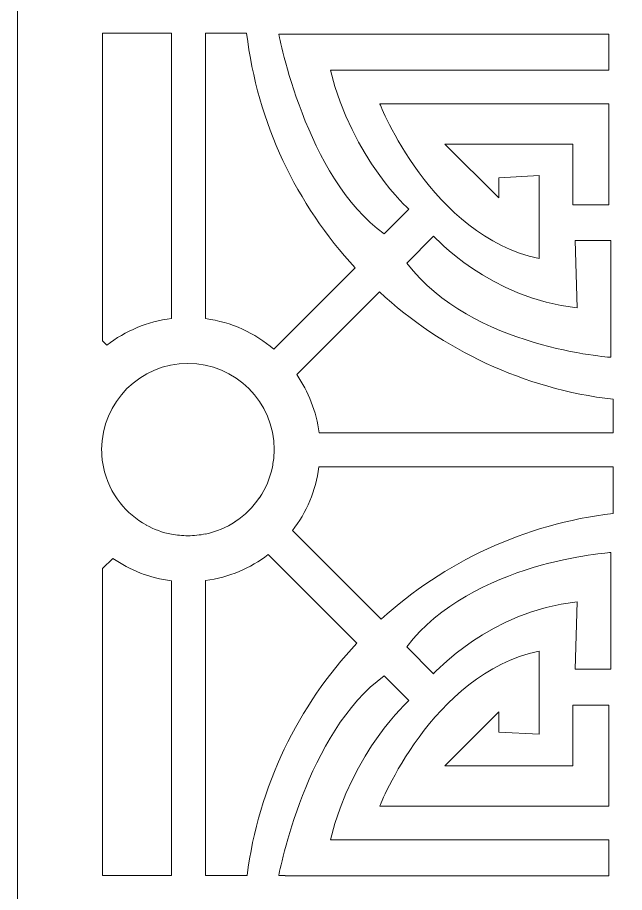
# Model space of a CAD drawing. Header units: centimetres. Extents: x -9.8 to 9.8, y -11.2 to 9.5.
# Drawn here: x -9.779 to -7.307, y 3.127 to 6.691 of the extents above; entities that cross this region are included whole.
import ezdxf

# ---------------------------------------------------------------- set-up
doc = ezdxf.new("R2010")
doc.units = ezdxf.units.CM
doc.header["$MEASUREMENT"] = 0
doc.layers.add('layer 1', color=7, linetype='Continuous')

msp = doc.modelspace()

# ---------------------------------------------------------------- linework, layer by layer
at = {"layer": 'layer 1', "color": 177, "lineweight": 9}
for points, knots in [([(-9.77912, 9.45925), (-9.77912, 9.45925), (-0.53922, 9.45925), (-0.53922, 9.45925), (-0.53922, 9.45925), (-0.53922, 9.45925), (-0.53922, -11.21502), (-0.53922, -11.21502), (-0.53922, -11.21502), (-0.53922, -11.21502), (-9.77912, -11.21502), (-9.77912, -11.21502), (-9.77912, -11.21502), (-9.77912, -11.21502), (-9.77912, 9.45925), (-9.77912, 9.45925)], [0, 0, 0, 0, 0.2, 0.2, 0.2, 0.2, 0.4, 0.4, 0.4, 0.4, 0.6, 0.6, 0.6, 0.6, 1, 1, 1, 1]), ([(-7.06988, 6.45602), (-7.06988, 6.45602), (-7.21612, 6.45602), (-7.21612, 6.45602), (-7.21612, 6.45602), (-7.21612, 6.45602), (-7.21612, 6.74857), (-7.21612, 6.74857), (-7.21612, 6.74857), (-7.21612, 6.74857), (-7.51778, 6.74857), (-7.51778, 6.74857), (-7.51778, 6.74857), (-7.51778, 6.74857), (-7.51778, 6.89481), (-7.51778, 6.89481), (-7.51778, 6.89481), (-7.51778, 6.89481), (-7.23441, 6.90398), (-7.23441, 6.90398), (-7.23441, 6.90398), (-7.23441, 6.90398), (-7.23441, 7.18738), (-7.23441, 7.18738), (-7.23441, 7.18738), (-7.23441, 7.18738), (-7.079, 7.18738), (-7.079, 7.18738), (-7.079, 7.18738), (-7.079, 7.18738), (-7.079, 6.91314), (-7.079, 6.91314), (-7.079, 6.91314), (-7.079, 6.91314), (-6.77734, 6.91314), (-6.77734, 6.91314), (-6.77734, 6.91314), (-6.77734, 6.91314), (-6.77734, 6.74857), (-6.77734, 6.74857), (-6.77734, 6.74857), (-6.77734, 6.74857), (-7.06988, 6.74857), (-7.06988, 6.74857), (-7.06988, 6.74857), (-7.06988, 6.74857), (-7.06988, 6.45602), (-7.06988, 6.45602)], [0, 0, 0, 0, 0.0769231, 0.0769231, 0.0769231, 0.0769231, 0.1538462, 0.1538462, 0.1538462, 0.1538462, 0.2307692, 0.2307692, 0.2307692, 0.2307692, 0.3076923, 0.3076923, 0.3076923, 0.3076923, 0.3846154, 0.3846154, 0.3846154, 0.3846154, 0.4615385, 0.4615385, 0.4615385, 0.4615385, 0.5384615, 0.5384615, 0.5384615, 0.5384615, 0.6153846, 0.6153846, 0.6153846, 0.6153846, 0.6923077, 0.6923077, 0.6923077, 0.6923077, 0.7692308, 0.7692308, 0.7692308, 0.7692308, 0.8461538, 0.8461538, 0.8461538, 0.8461538, 1, 1, 1, 1]), ([(-9.41496, 5.3568), (-9.34039, 5.41465), (-9.25023, 5.45334), (-9.15184, 5.46548), (-9.15184, 5.46548), (-9.15184, 5.46548), (-9.15184, 6.62795), (-9.15184, 6.62795), (-9.15184, 6.62795), (-9.15184, 6.62795), (-9.43263, 6.62795), (-9.43263, 6.62795), (-9.43263, 6.62795), (-9.43263, 6.62795), (-9.43263, 5.37447), (-9.43263, 5.37447), (-9.43263, 5.37447), (-9.43263, 5.37447), (-9.41496, 5.3568), (-9.41496, 5.3568)], [0, 0, 0, 0, 0.1666667, 0.1666667, 0.1666667, 0.1666667, 0.3333333, 0.3333333, 0.3333333, 0.3333333, 0.5, 0.5, 0.5, 0.5, 0.6666667, 0.6666667, 0.6666667, 0.6666667, 1, 1, 1, 1]), ([(-9.01325, 5.46477), (-8.90783, 5.45067), (-8.81206, 5.40607), (-8.73512, 5.34011), (-8.73512, 5.34011), (-8.73512, 5.34011), (-8.40386, 5.67136), (-8.40386, 5.67136), (-8.40386, 5.67136), (-8.64253, 5.92909), (-8.80265, 6.26064), (-8.84618, 6.62795), (-8.84618, 6.62795), (-8.84618, 6.62795), (-9.01325, 6.62795), (-9.01325, 6.62795), (-9.01325, 6.62795), (-9.01325, 6.62795), (-9.01325, 5.46477), (-9.01325, 5.46477)], [0, 0, 0, 0, 0.1666667, 0.1666667, 0.1666667, 0.1666667, 0.3333333, 0.3333333, 0.3333333, 0.3333333, 0.5, 0.5, 0.5, 0.5, 0.6666667, 0.6666667, 0.6666667, 0.6666667, 1, 1, 1, 1]), ([(-8.7154, 6.62363), (-8.7154, 6.62363), (-7.3716, 6.62363), (-7.3716, 6.62363), (-7.3716, 6.62363), (-7.3716, 6.62363), (-7.3716, 6.4774), (-7.3716, 6.4774), (-7.3716, 6.4774), (-7.3716, 6.4774), (-8.50516, 6.4774), (-8.50516, 6.4774), (-8.50516, 6.4774), (-8.4137, 6.11171), (-8.18518, 5.91061), (-8.18518, 5.91061), (-8.18518, 5.91061), (-8.18518, 5.91061), (-8.28573, 5.81003), (-8.28573, 5.81003), (-8.28573, 5.81003), (-8.60567, 6.03859), (-8.7154, 6.62363), (-8.7154, 6.62363)], [0, 0, 0, 0, 0.1428571, 0.1428571, 0.1428571, 0.1428571, 0.2857143, 0.2857143, 0.2857143, 0.2857143, 0.4285714, 0.4285714, 0.4285714, 0.4285714, 0.5714286, 0.5714286, 0.5714286, 0.5714286, 0.7142857, 0.7142857, 0.7142857, 0.7142857, 1, 1, 1, 1]), ([(-8.03891, 6.1757), (-8.03891, 6.1757), (-7.81954, 5.95629), (-7.81954, 5.95629), (-7.81954, 5.95629), (-7.81954, 5.95629), (-7.81954, 6.03859), (-7.81954, 6.03859), (-7.81954, 6.03859), (-7.81954, 6.03859), (-7.65496, 6.04768), (-7.65496, 6.04768), (-7.65496, 6.04768), (-7.65496, 6.04768), (-7.65496, 5.70946), (-7.65496, 5.70946), (-7.65496, 5.70946), (-8.09375, 5.8009), (-8.30402, 6.34027), (-8.30402, 6.34027), (-8.30402, 6.34027), (-8.30402, 6.34027), (-7.3716, 6.34027), (-7.3716, 6.34027), (-7.3716, 6.34027), (-7.3716, 6.34027), (-7.3716, 5.92887), (-7.3716, 5.92887), (-7.3716, 5.92887), (-7.3716, 5.92887), (-7.51781, 5.92887), (-7.51781, 5.92887), (-7.51781, 5.92887), (-7.51781, 5.92887), (-7.51781, 6.1757), (-7.51781, 6.1757), (-7.51781, 6.1757), (-7.51781, 6.1757), (-8.03891, 6.1757), (-8.03891, 6.1757)], [0, 0, 0, 0, 0.0909091, 0.0909091, 0.0909091, 0.0909091, 0.1818182, 0.1818182, 0.1818182, 0.1818182, 0.2727273, 0.2727273, 0.2727273, 0.2727273, 0.3636364, 0.3636364, 0.3636364, 0.3636364, 0.4545455, 0.4545455, 0.4545455, 0.4545455, 0.5454545, 0.5454545, 0.5454545, 0.5454545, 0.6363636, 0.6363636, 0.6363636, 0.6363636, 0.7272727, 0.7272727, 0.7272727, 0.7272727, 0.8181818, 0.8181818, 0.8181818, 0.8181818, 1, 1, 1, 1]), ([(-7.36242, 5.30722), (-7.36242, 5.30722), (-7.92919, 5.34382), (-8.19433, 5.6912), (-8.19433, 5.6912), (-8.19433, 5.6912), (-8.08464, 5.8009), (-8.08464, 5.8009), (-8.08464, 5.8009), (-8.08464, 5.8009), (-7.85608, 5.54492), (-7.49954, 5.50838), (-7.49954, 5.50838), (-7.49954, 5.50838), (-7.50865, 5.78259), (-7.50865, 5.78259), (-7.50865, 5.78259), (-7.50865, 5.78259), (-7.36242, 5.78259), (-7.36242, 5.78259), (-7.36242, 5.78259), (-7.36242, 5.78259), (-7.36242, 5.30722), (-7.36242, 5.30722)], [0, 0, 0, 0, 0.1428571, 0.1428571, 0.1428571, 0.1428571, 0.2857143, 0.2857143, 0.2857143, 0.2857143, 0.4285714, 0.4285714, 0.4285714, 0.4285714, 0.5714286, 0.5714286, 0.5714286, 0.5714286, 0.7142857, 0.7142857, 0.7142857, 0.7142857, 1, 1, 1, 1]), ([(-8.64219, 5.23702), (-8.59427, 5.16774), (-8.56216, 5.08669), (-8.55113, 4.99908), (-8.55113, 4.99908), (-8.55113, 4.99908), (-7.35362, 4.99908), (-7.35362, 4.99908), (-7.35362, 4.99908), (-7.35362, 4.99908), (-7.35362, 5.13607), (-7.35362, 5.13607), (-7.35362, 5.13607), (-7.71877, 5.17903), (-8.04855, 5.33735), (-8.30567, 5.57355), (-8.30567, 5.57355), (-8.30567, 5.57355), (-8.64219, 5.23702), (-8.64219, 5.23702)], [0, 0, 0, 0, 0.1666667, 0.1666667, 0.1666667, 0.1666667, 0.3333333, 0.3333333, 0.3333333, 0.3333333, 0.5, 0.5, 0.5, 0.5, 0.6666667, 0.6666667, 0.6666667, 0.6666667, 1, 1, 1, 1]), ([(-9.08526, 5.2824), (-8.89137, 5.2824), (-8.73412, 5.12519), (-8.73406, 4.93131), (-8.73406, 4.93131), (-8.73406, 4.93131), (-8.73406, 4.93103), (-8.73406, 4.93103), (-8.73406, 4.93103), (-8.73407, 4.9285), (-8.7341, 4.92598), (-8.73416, 4.92346), (-8.73416, 4.92346), (-8.73419, 4.92223), (-8.73423, 4.921), (-8.73427, 4.91978), (-8.73427, 4.91978), (-8.7343, 4.91875), (-8.73434, 4.91771), (-8.73438, 4.91668), (-8.73438, 4.91668), (-8.7352, 4.89751), (-8.73755, 4.87874), (-8.74131, 4.86048), (-8.74131, 4.86048), (-8.74131, 4.86048), (-8.74119, 4.86048), (-8.74119, 4.86048), (-8.74119, 4.86048), (-8.7505, 4.81499), (-8.7686, 4.77271), (-8.79364, 4.73548), (-8.79364, 4.73548), (-8.79364, 4.73548), (-8.79387, 4.73571), (-8.79387, 4.73571), (-8.79387, 4.73571), (-8.81992, 4.69706), (-8.85347, 4.66389), (-8.89242, 4.63825), (-8.89242, 4.63825), (-8.89242, 4.63825), (-8.89208, 4.63791), (-8.89208, 4.63791), (-8.89208, 4.63791), (-8.92834, 4.61398), (-8.96928, 4.59658), (-9.01325, 4.58741), (-9.01325, 4.58741), (-9.01325, 4.58741), (-9.01325, 4.58798), (-9.01325, 4.58798), (-9.01325, 4.58798), (-9.03649, 4.58313), (-9.06058, 4.58057), (-9.08526, 4.58057), (-9.08526, 4.58057), (-9.10803, 4.58057), (-9.13028, 4.58276), (-9.15184, 4.5869), (-9.15184, 4.5869), (-9.15184, 4.5869), (-9.15184, 4.58634), (-9.15184, 4.58634), (-9.15184, 4.58634), (-9.18871, 4.59342), (-9.22353, 4.60625), (-9.25533, 4.62389), (-9.25533, 4.62389), (-9.25533, 4.62389), (-9.25496, 4.62426), (-9.25496, 4.62426), (-9.25496, 4.62426), (-9.29603, 4.64696), (-9.33207, 4.67766), (-9.36098, 4.71425), (-9.36098, 4.71425), (-9.36098, 4.71425), (-9.36123, 4.71399), (-9.36123, 4.71399), (-9.36123, 4.71399), (-9.39443, 4.75611), (-9.41819, 4.80599), (-9.42934, 4.86048), (-9.42934, 4.86048), (-9.42934, 4.86048), (-9.42921, 4.86048), (-9.42921, 4.86048), (-9.42921, 4.86048), (-9.43293, 4.8785), (-9.43528, 4.89703), (-9.43612, 4.91594), (-9.43612, 4.91594), (-9.43618, 4.91743), (-9.43624, 4.91892), (-9.43629, 4.92042), (-9.43629, 4.92042), (-9.43632, 4.92138), (-9.43634, 4.92234), (-9.43637, 4.9233), (-9.43637, 4.9233), (-9.43643, 4.92591), (-9.43646, 4.92853), (-9.43646, 4.93115), (-9.43646, 4.93115), (-9.43646, 4.93115), (-9.43646, 4.93124), (-9.43646, 4.93124), (-9.43646, 4.93124), (-9.43644, 5.12516), (-9.27918, 5.2824), (-9.08526, 5.2824)], [0, 0, 0, 0, 0.0344828, 0.0344828, 0.0344828, 0.0344828, 0.0689655, 0.0689655, 0.0689655, 0.0689655, 0.1034483, 0.1034483, 0.1034483, 0.1034483, 0.137931, 0.137931, 0.137931, 0.137931, 0.1724138, 0.1724138, 0.1724138, 0.1724138, 0.2068966, 0.2068966, 0.2068966, 0.2068966, 0.2413793, 0.2413793, 0.2413793, 0.2413793, 0.2758621, 0.2758621, 0.2758621, 0.2758621, 0.3103448, 0.3103448, 0.3103448, 0.3103448, 0.3448276, 0.3448276, 0.3448276, 0.3448276, 0.3793103, 0.3793103, 0.3793103, 0.3793103, 0.4137931, 0.4137931, 0.4137931, 0.4137931, 0.4482759, 0.4482759, 0.4482759, 0.4482759, 0.4827586, 0.4827586, 0.4827586, 0.4827586, 0.5172414, 0.5172414, 0.5172414, 0.5172414, 0.5517241, 0.5517241, 0.5517241, 0.5517241, 0.5862069, 0.5862069, 0.5862069, 0.5862069, 0.6206897, 0.6206897, 0.6206897, 0.6206897, 0.6551724, 0.6551724, 0.6551724, 0.6551724, 0.6896552, 0.6896552, 0.6896552, 0.6896552, 0.7241379, 0.7241379, 0.7241379, 0.7241379, 0.7586207, 0.7586207, 0.7586207, 0.7586207, 0.7931034, 0.7931034, 0.7931034, 0.7931034, 0.8275862, 0.8275862, 0.8275862, 0.8275862, 0.862069, 0.862069, 0.862069, 0.862069, 0.8965517, 0.8965517, 0.8965517, 0.8965517, 0.9310345, 0.9310345, 0.9310345, 0.9310345, 1, 1, 1, 1]), ([(-8.55152, 4.86048), (-8.56423, 4.76371), (-8.60263, 4.67503), (-8.65968, 4.60152), (-8.65968, 4.60152), (-8.65968, 4.60152), (-8.29858, 4.24042), (-8.29858, 4.24042), (-8.29858, 4.24042), (-8.04246, 4.47294), (-7.71538, 4.62869), (-7.35362, 4.67125), (-7.35362, 4.67125), (-7.35362, 4.67125), (-7.35362, 4.86048), (-7.35362, 4.86048), (-7.35362, 4.86048), (-7.35362, 4.86048), (-8.55152, 4.86048), (-8.55152, 4.86048)], [0, 0, 0, 0, 0.1666667, 0.1666667, 0.1666667, 0.1666667, 0.3333333, 0.3333333, 0.3333333, 0.3333333, 0.5, 0.5, 0.5, 0.5, 0.6666667, 0.6666667, 0.6666667, 0.6666667, 1, 1, 1, 1]), ([(-8.75796, 4.50379), (-8.83068, 4.44802), (-8.91802, 4.41037), (-9.01325, 4.39764), (-9.01325, 4.39764), (-9.01325, 4.39764), (-9.01325, 3.19616), (-9.01325, 3.19616), (-9.01325, 3.19616), (-9.01325, 3.19616), (-8.84445, 3.19616), (-8.84445, 3.19616), (-8.84445, 3.19616), (-8.79766, 3.56022), (-8.63615, 3.88836), (-8.39736, 4.14319), (-8.39736, 4.14319), (-8.39736, 4.14319), (-8.75796, 4.50379), (-8.75796, 4.50379)], [0, 0, 0, 0, 0.1666667, 0.1666667, 0.1666667, 0.1666667, 0.3333333, 0.3333333, 0.3333333, 0.3333333, 0.5, 0.5, 0.5, 0.5, 0.6666667, 0.6666667, 0.6666667, 0.6666667, 1, 1, 1, 1]), ([(-7.36242, 4.5123), (-7.36242, 4.5123), (-7.36242, 4.0369), (-7.36242, 4.0369), (-7.36242, 4.0369), (-7.36242, 4.0369), (-7.50863, 4.0369), (-7.50863, 4.0369), (-7.50863, 4.0369), (-7.50863, 4.0369), (-7.49952, 4.31115), (-7.49952, 4.31115), (-7.49952, 4.31115), (-7.85602, 4.27462), (-8.08458, 4.01862), (-8.08458, 4.01862), (-8.08458, 4.01862), (-8.08458, 4.01862), (-8.1943, 4.12834), (-8.1943, 4.12834), (-8.1943, 4.12834), (-7.92919, 4.47573), (-7.36242, 4.5123), (-7.36242, 4.5123)], [0, 0, 0, 0, 0.1428571, 0.1428571, 0.1428571, 0.1428571, 0.2857143, 0.2857143, 0.2857143, 0.2857143, 0.4285714, 0.4285714, 0.4285714, 0.4285714, 0.5714286, 0.5714286, 0.5714286, 0.5714286, 0.7142857, 0.7142857, 0.7142857, 0.7142857, 1, 1, 1, 1]), ([(-9.15184, 4.39693), (-9.23995, 4.40781), (-9.32146, 4.43998), (-9.39109, 4.48813), (-9.39109, 4.48813), (-9.39109, 4.48813), (-9.43263, 4.44659), (-9.43263, 4.44659), (-9.43263, 4.44659), (-9.43263, 4.44659), (-9.43263, 3.19616), (-9.43263, 3.19616), (-9.43263, 3.19616), (-9.43263, 3.19616), (-9.15184, 3.19616), (-9.15184, 3.19616), (-9.15184, 3.19616), (-9.15184, 3.19616), (-9.15184, 4.39693), (-9.15184, 4.39693)], [0, 0, 0, 0, 0.1666667, 0.1666667, 0.1666667, 0.1666667, 0.3333333, 0.3333333, 0.3333333, 0.3333333, 0.5, 0.5, 0.5, 0.5, 0.6666667, 0.6666667, 0.6666667, 0.6666667, 1, 1, 1, 1]), ([(-8.03889, 3.64381), (-8.03889, 3.64381), (-7.51778, 3.64381), (-7.51778, 3.64381), (-7.51778, 3.64381), (-7.51778, 3.64381), (-7.51778, 3.89067), (-7.51778, 3.89067), (-7.51778, 3.89067), (-7.51778, 3.89067), (-7.37154, 3.89067), (-7.37154, 3.89067), (-7.37154, 3.89067), (-7.37154, 3.89067), (-7.37154, 3.47928), (-7.37154, 3.47928), (-7.37154, 3.47928), (-7.37154, 3.47928), (-8.30402, 3.47928), (-8.30402, 3.47928), (-8.30402, 3.47928), (-8.30402, 3.47928), (-8.09375, 4.01862), (-7.65493, 4.11006), (-7.65493, 4.11006), (-7.65493, 4.11006), (-7.65493, 3.77181), (-7.65493, 3.77181), (-7.65493, 3.77181), (-7.65493, 3.77181), (-7.8195, 3.78096), (-7.8195, 3.78096), (-7.8195, 3.78096), (-7.8195, 3.78096), (-7.8195, 3.86324), (-7.8195, 3.86324), (-7.8195, 3.86324), (-7.8195, 3.86324), (-8.03889, 3.64381), (-8.03889, 3.64381)], [0, 0, 0, 0, 0.0909091, 0.0909091, 0.0909091, 0.0909091, 0.1818182, 0.1818182, 0.1818182, 0.1818182, 0.2727273, 0.2727273, 0.2727273, 0.2727273, 0.3636364, 0.3636364, 0.3636364, 0.3636364, 0.4545455, 0.4545455, 0.4545455, 0.4545455, 0.5454545, 0.5454545, 0.5454545, 0.5454545, 0.6363636, 0.6363636, 0.6363636, 0.6363636, 0.7272727, 0.7272727, 0.7272727, 0.7272727, 0.8181818, 0.8181818, 0.8181818, 0.8181818, 1, 1, 1, 1]), ([(-8.71532, 3.19616), (-8.71532, 3.19616), (-8.68954, 3.19616), (-8.68954, 3.19616), (-8.68954, 3.19616), (-8.68954, 3.19616), (-8.68954, 3.19586), (-8.68954, 3.19586), (-8.68954, 3.19586), (-8.68954, 3.19586), (-7.37154, 3.19586), (-7.37154, 3.19586), (-7.37154, 3.19586), (-7.37154, 3.19586), (-7.37154, 3.34214), (-7.37154, 3.34214), (-7.37154, 3.34214), (-7.37154, 3.34214), (-8.5051, 3.34214), (-8.5051, 3.34214), (-8.5051, 3.34214), (-8.4137, 3.70781), (-8.18515, 3.90895), (-8.18515, 3.90895), (-8.18515, 3.90895), (-8.18515, 3.90895), (-8.28573, 4.00949), (-8.28573, 4.00949), (-8.28573, 4.00949), (-8.6022, 3.78341), (-8.71297, 3.2085), (-8.71532, 3.19616)], [0, 0, 0, 0, 0.1111111, 0.1111111, 0.1111111, 0.1111111, 0.2222222, 0.2222222, 0.2222222, 0.2222222, 0.3333333, 0.3333333, 0.3333333, 0.3333333, 0.4444444, 0.4444444, 0.4444444, 0.4444444, 0.5555556, 0.5555556, 0.5555556, 0.5555556, 0.6666667, 0.6666667, 0.6666667, 0.6666667, 0.7777778, 0.7777778, 0.7777778, 0.7777778, 1, 1, 1, 1]), ([(-7.06988, 2.60166), (-7.06988, 2.60166), (-7.21612, 2.60166), (-7.21612, 2.60166), (-7.21612, 2.60166), (-7.21612, 2.60166), (-7.21612, 2.89421), (-7.21612, 2.89421), (-7.21612, 2.89421), (-7.21612, 2.89421), (-7.51778, 2.89421), (-7.51778, 2.89421), (-7.51778, 2.89421), (-7.51778, 2.89421), (-7.51778, 3.04045), (-7.51778, 3.04045), (-7.51778, 3.04045), (-7.51778, 3.04045), (-7.23441, 3.04962), (-7.23441, 3.04962), (-7.23441, 3.04962), (-7.23441, 3.04962), (-7.23441, 3.33302), (-7.23441, 3.33302), (-7.23441, 3.33302), (-7.23441, 3.33302), (-7.079, 3.33302), (-7.079, 3.33302), (-7.079, 3.33302), (-7.079, 3.33302), (-7.079, 3.05878), (-7.079, 3.05878), (-7.079, 3.05878), (-7.079, 3.05878), (-6.77734, 3.05878), (-6.77734, 3.05878), (-6.77734, 3.05878), (-6.77734, 3.05878), (-6.77734, 2.89421), (-6.77734, 2.89421), (-6.77734, 2.89421), (-6.77734, 2.89421), (-7.06988, 2.89421), (-7.06988, 2.89421), (-7.06988, 2.89421), (-7.06988, 2.89421), (-7.06988, 2.60166), (-7.06988, 2.60166)], [0, 0, 0, 0, 0.0769231, 0.0769231, 0.0769231, 0.0769231, 0.1538462, 0.1538462, 0.1538462, 0.1538462, 0.2307692, 0.2307692, 0.2307692, 0.2307692, 0.3076923, 0.3076923, 0.3076923, 0.3076923, 0.3846154, 0.3846154, 0.3846154, 0.3846154, 0.4615385, 0.4615385, 0.4615385, 0.4615385, 0.5384615, 0.5384615, 0.5384615, 0.5384615, 0.6153846, 0.6153846, 0.6153846, 0.6153846, 0.6923077, 0.6923077, 0.6923077, 0.6923077, 0.7692308, 0.7692308, 0.7692308, 0.7692308, 0.8461538, 0.8461538, 0.8461538, 0.8461538, 1, 1, 1, 1])]:
    msp.add_open_spline(points, degree=3, knots=knots, dxfattribs=at)

doc.saveas('drawing.dxf')
